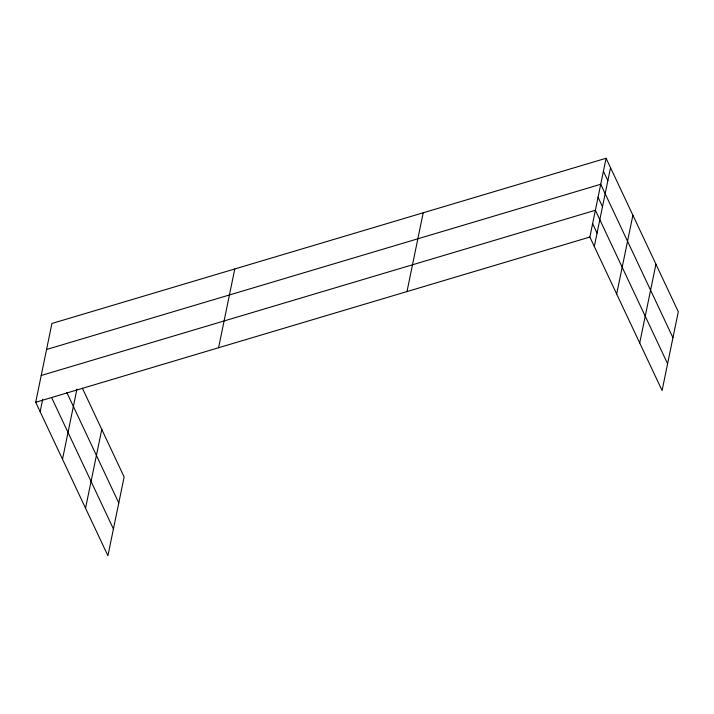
<?xml version="1.0" encoding="UTF-8"?>
<svg xmlns="http://www.w3.org/2000/svg" width="714" height="714" viewBox="0 0 714 714"><rect width="100%" height="100%" fill="white"/><g stroke="black" fill="none" stroke-linecap="round" stroke-linejoin="round"><path stroke-width="1.07" d="M82.413 388.282L124.138 476.952L107.912 555.733L35.7 402.268L51.917 323.478L606.088 158.267L678.3 311.732L662.083 390.522L589.862 237.048L606.088 158.267M40.136 411.701L42.688 399.34M62.502 459.236L76.942 389.112M85.546 508.207L101.772 429.417M218.573 347.745L234.79 268.964M406.989 291.571L423.206 212.79M594.307 246.482L610.524 167.701M616.673 294.016L632.89 215.226M639.717 342.988L655.934 264.198M46.571 349.485L600.733 184.266L672.945 337.731M41.216 375.484L595.378 210.264L667.599 363.729M35.7 402.268L589.862 237.048M603.41 171.262L607.846 180.696M598.055 197.26L602.491 206.694M592.62 223.66L597.065 233.094M66.848 392.584L118.783 502.951M51.711 397.787L113.428 528.949"/></g></svg>
